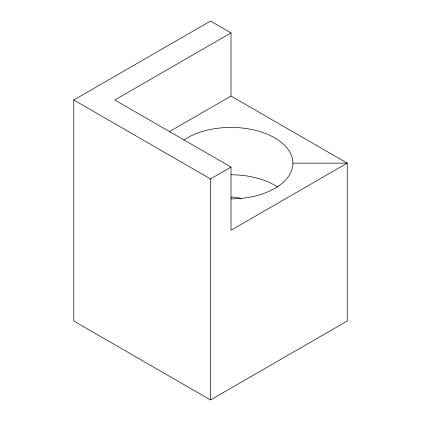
<?xml version="1.0" encoding="UTF-8"?>
<svg xmlns="http://www.w3.org/2000/svg" width="421" height="421" viewBox="0 0 421 421"><rect width="100%" height="100%" fill="white"/><g stroke="black" fill="none" stroke-linecap="round" stroke-linejoin="round"><path stroke-width="0.63" d="M73.775 99.987L210.5 21.05L231.008 32.891L231.008 96.041L347.225 163.137L347.225 321.012L210.5 399.95L73.775 321.012L73.775 99.987L210.5 178.925L231.008 167.084L231.008 230.234L347.225 163.137L292.884 163.137M231.008 32.891L114.791 99.987L231.008 167.084M169.484 131.562L231.008 96.041M210.5 178.925L210.5 399.95M183.803 140.046A61.876 35.722 0 0 1 287.148 148.118A61.876 35.722 0 0 1 231.008 198.859M231.008 197.102A23.202 13.398 0 0 1 240.817 198.359M231.008 174.778A61.876 35.722 0 0 1 277.655 187.029"/></g></svg>
